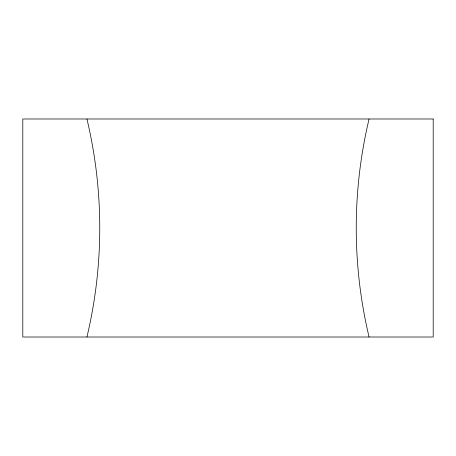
<?xml version="1.0" encoding="UTF-8"?>
<svg xmlns="http://www.w3.org/2000/svg" width="456" height="456" viewBox="0 0 456 456"><rect width="100%" height="100%" fill="white"/><g stroke="black" fill="none" stroke-linecap="round" stroke-linejoin="round"><path stroke-width="0.68" d="M369.075 337.012A469.714 469.714 0 0 1 369.075 118.987M86.925 118.987A469.714 469.714 0 0 1 86.925 337.012M433.2 118.987L22.8 118.987L22.8 337.012L433.2 337.012L433.2 118.987"/></g></svg>
